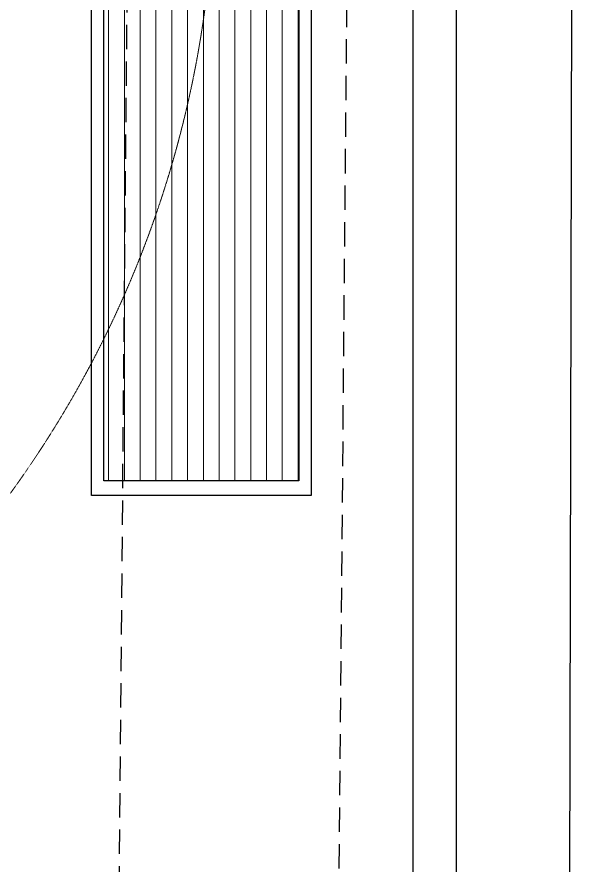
# Model space of a CAD drawing. Header units: millimetres. Extents: x 2822564 to 2991989, y -324396 to -253399.
# Drawn here: x 2864945 to 2866090, y -302216 to -300478 of the extents above; entities that cross this region are included whole.
import ezdxf

# ---------------------------------------------------------------- set-up
doc = ezdxf.new("R2010")
doc.units = ezdxf.units.MM
for name, pattern in [('12017_XPLAN_GROUND$0$HIDDEN', [0.375, 0.25, -0.125]), ('DASHDOT', [1, 0.5, -0.25, 0, -0.25]), ('HIDDEN', [0.375, 0.25, -0.125])]:
    doc.linetypes.add(name, pattern=pattern)
for name, color, linetype in [('AX', 1, 'DASHDOT'), ('Azbilt', 10, 'Continuous'), ('CANAL', 2, 'HIDDEN'), ('modular obj', 210, 'Continuous'), ('Runner', 30, 'Continuous')]:
    doc.layers.add(name, color=color, linetype=linetype)
doc.layers.add('Coustomiz Panel', color=160, linetype='Continuous', lineweight=15)
doc.layers.add('KATCHIN', color=253, linetype='12017_XPLAN_GROUND$0$HIDDEN', lineweight=5)

# ---------------------------------------------------------------- blocks, each defined once
blk = doc.blocks.new('6&10 - (+20)')
at = {"layer": 'Azbilt'}
blk.add_line((1592718.4, -514964.3), (1592701.1, -510083.7), dxfattribs=at)
blk = doc.blocks.new('Surgery Zone')
at = {"layer": 'KATCHIN', "color": 85, "ltscale": 1.1, "true_color": 0x58ba48}
blk.add_circle((1610637.8, -562746.7, 0), 2200, dxfattribs=at)
blk = doc.blocks.new('Dariche Hava')
at = {"layer": 'Coustomiz Panel', "ltscale": 10}
h = blk.add_hatch(dxfattribs=at)
h.set_pattern_fill('ANSI31', color=3, scale=10.2, angle=45)
h.paths.add_polyline_path([(2099493.3, -346374.7), (2099093.3, -346374.7), (2099093.3, -348914.7), (2099493.3, -348914.7)])
at = {"layer": 'modular obj', "color": 240, "ltscale": 10, "true_color": 0xed1f24}
for points in [[(2099518.3, -346344.7), (2099068.3, -346344.7), (2099068.3, -348944.7), (2099518.3, -348944.7)], [(2099493.3, -346374.7), (2099093.3, -346374.7), (2099093.3, -348914.7), (2099493.3, -348914.7)]]:
    blk.add_lwpolyline(points, close=True, dxfattribs=at)

msp = doc.modelspace()

# ---------------------------------------------------------------- linework, layer by layer
at = {"layer": 'Runner', "ltscale": 10}
for p, q in [((2865757.7, -302921.3), (2865757.7, -297402.8)), ((2865846.7, -302921.3), (2865846.8, -297402.8, 0))]:
    msp.add_line(p, q, dxfattribs=at)

# ---------------------------------------------------------------- block references
at = {"layer": 'Azbilt', "rotation": 359.6614359560906}
msp.add_blockref('6&10 - (+20)', (1276430.6, 221765.9), dxfattribs=at)

# ---------------------------------------------------------------- next in the draw order: block references
at = {"layer": 'AX'}
msp.add_blockref('Surgery Zone', (1252513.2, 262584.5, 0), dxfattribs=at)

# ---------------------------------------------------------------- next in the draw order: linework, layer by layer
at = {"layer": 'CANAL', "ltscale": 200}
msp.add_lwpolyline([(2861153.1, -302533), (2865152.4, -302568.5), (2865196.6, -297594.3), (2865646.6, -297598.3), (2865598.4, -303022.5), (2860699.1, -302978.9), (2860747.4, -297543.4), (2861197.4, -297547.4)], close=True, dxfattribs=at)

# ---------------------------------------------------------------- next in the draw order: block references
at = {"layer": 'Coustomiz Panel', "xscale": -1, "rotation": 180}
msp.add_blockref('Dariche Hava', (766030.2, -647803, 0), dxfattribs=at)

doc.saveas('drawing.dxf')
